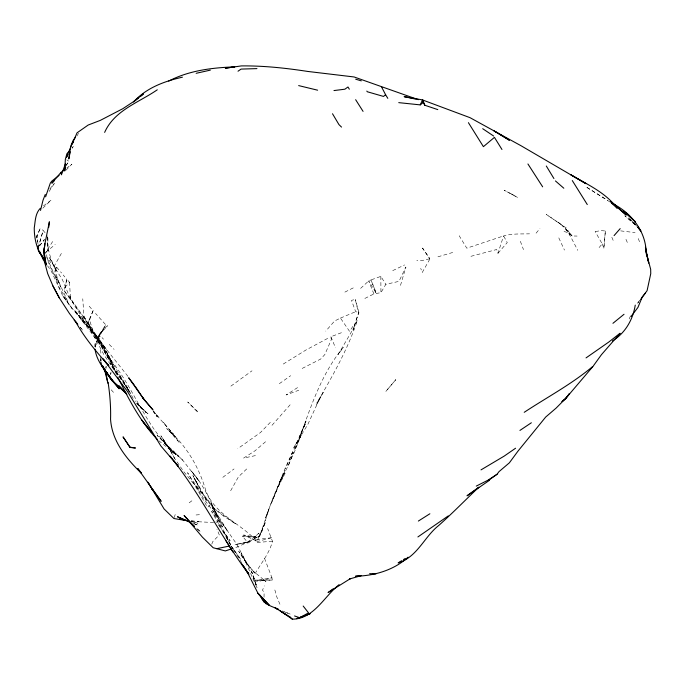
<?xml version="1.0" encoding="UTF-8"?>
<svg xmlns="http://www.w3.org/2000/svg" width="685" height="685" viewBox="0 0 685 685"><rect width="100%" height="100%" fill="white"/><g stroke="black" fill="none" stroke-linecap="round" stroke-linejoin="round"><path stroke-width="0.51" stroke-dasharray="3.42 2.57" d="M70.555 296.434L70.504 299.67L86.464 321.239L109.549 360.533C96.268 336.172 81.935 312.463 64.322 290.954L66.762 279.197L63.174 275.002M100.926 361.38L101.037 358.675M253.185 579.279L253.296 576.813C259.658 564.86 269.059 554.593 272.476 541.278L267.672 528.58M605.36 230.991L603.827 248.544L605.36 230.991L600.908 230.597L593.852 231.855M94.761 346.499L95.044 343.921L100.438 336.241L98.854 335.59L95.018 346.379M264.025 597.226L264.102 592.379L262.518 590.179L264.307 585.846M89.178 306.169L93.1 310.716L89.375 319.219L92.561 329.836L98.058 338.989L98.854 335.29L105.773 324.827L95.557 313.447M105.995 368.427L106.415 366.535M358.931 312.531L358.632 313.833L355.292 299.276L351.491 300.415L355.661 311.675L358.931 312.531L355.292 299.276M249.331 541.433L249.023 542.734L234.809 544.592L249.331 541.433L237.746 546.818L232.009 548.719M89.375 319.219L88.391 323.046L93.228 332.61L105.396 351.902L99.282 341.575L98.572 338.707L98.854 335.29L103.521 329.134L107.536 325.76L98.854 335.29L98.563 336.926L103.521 329.134L98.854 335.59M38.163 248.047L43.146 230.477L42.41 229.732M38.206 247.525L43.146 230.477L45.107 232.729M400.485 285.414L405.914 267.039L399.004 281.364L385.826 284.309L380.937 292.666L376.305 293.428L370.996 279.925L380.843 276.38L385.826 284.309M110.568 374.524L111.167 372.623M174.238 517.509L175.214 514.495M470.938 256.31L496.702 249.52L497.978 253.253L503.578 235.923C512.157 233.457 520.857 234.073 529.548 233.833M105.507 368.085L106.089 366.304M247.499 542.178L259.016 533.135L249.023 542.734L247.499 542.178L259.35 536.475L261.285 533.35L268.845 509.537L265.386 517.971L284.72 469.302L305.87 422.645L299.465 436.722L306.015 420.941L300.244 436.148C311.273 405.22 322.001 372.931 343.348 347.363L338.073 354.625L351.628 331.574L357.459 320.135C347.766 349.487 332.353 376.365 316.924 402.994L323.217 392.471L316.701 404.424L320.126 397.625L307.83 424.426L293.762 447.588L301.528 434.564M280.799 479.748L271.62 502.619L277.999 487.472L285.063 473.369C272.75 492.875 267.475 515.188 259.35 536.475L258.442 537.579L257.517 541.492L243.74 535.011L242.541 536.355L247.456 542.152L239.407 543.976M56.581 267.133L54.851 271.68L55.682 267.527L56.581 267.133L54.851 271.68L58.02 285.508L67.832 301.537L56.504 277.04L60.588 287.092L56.076 274.111L55.682 267.527L53.935 266.628L61.804 252.662M93.1 310.716L88.391 323.046L97.039 336.609L106.509 349.65L95.54 334.357L104.908 347.466L128.429 376.964M288.462 465.303L293.454 452.434L288.462 465.303L279.411 482.531L285.02 470.681L279.035 483.721L282.64 475.381L278.812 485.16M497.978 253.253L507.251 242.55L503.578 235.923L466.785 248.184L459.181 235.726M211.768 544.164L212.778 541.612L219.294 534.925L216.94 529.188M110.139 374.344L110.876 372.503M35.877 238.294L40.406 228.054L35.971 238.175M291.964 453.701L292.418 452.622L285.534 468.763M629.181 318.953L631.21 314.338M300.972 435.48L294.362 450.276L300.903 435.574L294.379 452.083L290.08 461.082M258.904 536.518L265.677 521.979L259.35 536.475L242.541 536.355L258.442 537.579L243.74 535.011M95.147 346.43L100.438 336.241M98.058 338.989L105.773 324.827M230.657 490.768L238.474 476.786L248.501 467.23M429.795 259.127L422.243 272.484L420.727 268.374M76.891 136.067L78.518 133.31M72.096 148.354L73.226 146.573L71.959 148.02M52.659 241.522L44.371 254.572L46.297 251.832L55.22 244.502M49.097 191.492L54.329 183.494L52.051 181.474M352.869 326.377L349.564 331.352L340.462 318.08L334.563 321.017L325.769 331.129M65.726 165.787L68.962 161.412L66.753 159.802M39.396 245.855L44.362 239.459M65.846 165.693L68.962 161.412M639.876 300.133L636.922 304.114L638.84 301.717M39.482 245.949L44.551 239.656M49.782 188.983L54.329 183.494M536.072 233.183L539.943 228.559M599.092 247.576L602.226 243.894L595.145 231.521M272.013 425.317L290.842 403.979M64.844 287.417L69.562 282.331L66.762 279.197L64.322 290.954L70.504 299.67L69.562 282.331L71.18 284.207M270.318 422.362L260.488 432.518L237.832 448.624M65.923 170.222L71.899 164.135L66.865 167.928M42.812 208.197L51.204 200.071L42.821 206.399M364.848 298.437L373.89 293.925L375.808 292.101L370.996 279.925L368.693 280.936L359.154 289.721M208.017 506.96L209.978 505.145M265.549 441.748L255.137 450.696L243.68 458.06L257.277 455.217M197.28 411.873L197.648 411.565L187.724 402.009L197.143 411.616M189.163 502.841L192.168 500.572M222.822 477.342L234.065 468.934M230.888 386.134L252.011 370.799M279.317 383.703L290.654 375.697M283.248 364.052L306.332 349.778L329.827 337.243M297.573 387.59L286.125 394.962L298.754 390.244M302.171 368.436L320.614 359.086L324.81 354.573L331.317 339.64L330.906 336.746L341.935 332.508M344.872 292.118L353.666 287.683M392.71 270.626L404.595 264.941M340.462 318.08L355.661 311.675M437.92 256.815L454.446 251.96M429.606 258.802L421.832 260.591L416.805 260.6M196.047 514.974L199.994 514.658M272.476 541.278L256.113 542.503L255.445 539.677C238.457 522.124 211.545 512.637 204.721 486.941C198.958 468.925 189.668 451.98 176.713 438.126L166.738 428.604L175.309 436.79L168.81 430.497L179.479 442.775L173.262 434.084L153.594 411.659L160.033 418.689M620.713 230.879L635.098 232.626M272.262 580.067L256.49 580.341L271.954 577.823L272.262 580.067L253.15 580.101L258.159 581.599L271.954 577.823L264.504 558.284M572.155 235.974L562.668 225.75L572.155 235.974L577.078 236.06M191.201 521.105L198.847 521.782L189.916 520.429M198.29 521.756L214.953 522.587M191.886 521.799L197.956 523.229L191.012 521.319M564.02 231.513L569.603 233.054L569.946 235.357L577.797 250.359M193.384 523.477L198.128 525.267L193.572 523.52M284.643 611.928L290.2 614.111L282.314 610.96M511.704 194.112L504.151 190.216L517.654 197.511L511.704 194.112L513.476 195.062M610.078 202.041L585.855 186.748L607.518 200.285M158.663 440.635L178.528 456.535L166.215 445.284L176.148 454.84L164.657 443.075L173.605 453.247L163.355 440.695L171.319 451.492L160.915 435.831L169.58 449.386M263.682 579.844L265.96 581.599L252.902 570.828L246.18 562.453L238.722 551.339L247.516 564.808L241.111 553.026C247.199 564.132 251.378 576.325 257.012 587.439L252.876 574.218L236.239 543.479L220.93 521.499L204.704 500.101L196.013 486.564L184 471.931L174.812 458.71L166.943 444.651L174.812 458.71M109.232 344.409L114.112 349.376M635.474 224.928L624.857 215.809L635.166 224.757M196.8 528.529L200.688 531.911L196.741 528.443M47.265 236.762C47.111 248.869 50.801 260.428 56.435 271.029L48.995 256.704L55.331 268.529L62.481 279.84L68.774 294.892L75.204 306.649L83.895 320.186L82.38 317.943C93.126 332.199 105.002 345.934 111.912 362.596L107.014 353.058L113.205 364.977L107.408 356.012C131.229 383.043 142.197 418.655 166.763 445.113L157.156 435.36L182.758 460.26L199.361 481.427L191.141 470.792C203.12 484.321 210.834 500.769 217.693 517.321L210.894 502.584L222.608 526.842L212.804 510.804M136.854 403.799L147.986 413.817L136.76 403.097L146.376 412.849L135.073 400.956M182.758 460.26L172.98 450.61M164.828 443.135L166.763 445.113M635.355 224.552L628.787 217.744L637.264 226.632M102.014 337.602L103.495 339.161M163.184 422.14L164.631 423.715M111.193 389.816L114.515 393.481M87.868 326.925L80.787 318.782L95.121 335.111L70.298 306.383L62.558 295.44L51.221 270.952L47.017 265.086M196.013 486.564L203.197 494.656L194.215 484.5M115.774 372.957L117.623 375.097M164.588 423.895L173.262 434.084L171.49 432.004M56.675 267.218L61.547 272.981M80.333 327.447L82.859 330.444L80.188 327.259M246.18 562.453L254.589 572.968L252.902 570.828M50.955 262.723L47 257.766L46.297 251.832M90.788 330.247L99.753 341.644L111.886 362.433L105.653 350.54L96.765 337.131L103.992 348.391C96.457 335.008 86.344 323.397 75.812 312.317L84.82 322.455L92.723 333.287L84.82 322.455L74.4 310.014L91.319 330.975L89.889 328.68L103.923 354.659L118.599 376.904M634.104 222.308L635.337 223.909M153.68 411.36L155.461 413.68M214.439 512.971L228.602 532.476M241.771 562.942L231.384 546.373L240.795 559.457L231.384 546.373L211.588 511.404L219.457 522.253L230.948 545.431L223.935 532.048L230.117 540.773L215.981 521.705M153.14 411.043L157.302 416.985L153.132 410.777M124.593 384.662L110.276 363.273L126.408 386.717M128.9 391.118L126.965 387.582L129.85 392.608M125.158 385.518L128.814 391.537M227.069 530.25L220.15 518.793L212.264 507.945L218.489 516.644L211.776 505.05L191.774 479.646L187.57 472.701L207.076 506.592M164.46 441.448L162.199 437.698M83.947 316.427L90.608 328.046L83.947 316.427L82.765 298.763M219.817 525.232L220.407 526.268L216.991 520.24M99.941 344.375L91.918 330.418L93.254 332.773M126.965 387.582L130.493 393.875M226.213 537.014L232.72 548.728M199.164 487.42L206.956 501.531L200.97 489.484L194.086 478.002L199.164 487.42L192.913 475.553L197.905 485.023M133.181 398.43L127.367 387.505L98.263 339.383L99.753 341.644L91.995 330.718L74.134 310.356L101.825 346.738L116.236 372.486L110.242 360.447L116.03 373.436M558.797 237.866L564.466 250.102M569.603 233.054L566.298 227.994L546.168 214.345L560.664 224.209L558.446 222.411L565.228 228.122L569.946 235.357M279.934 604.273L275.558 594.006L275.764 592.551L274.248 588.441M625.962 239.305L628.248 244.588M611.833 237.241L614.017 242.362M330.906 336.746L335.504 347.826M373.89 293.925L368.693 280.936L376.305 293.428M638.257 238.551L640.073 243.115M520.377 241.3L523.477 249.605M602.226 243.894L603.553 247.379M256.113 584.802L251.652 571.795L257.012 587.439M100.173 357.227L101.252 361.312M95.044 343.921L96.02 348.699M100.532 359.18L100.892 361.132M37.992 243.749L36.939 235.7L37.418 241.959M100.661 349.795L100.978 354.847M47.171 236.83L48.027 251.087L47.856 235.366M380.843 276.38L380.937 292.666M357.048 317.198L352.981 330.101L358.666 312.976L357.048 317.198M395.81 379.653L385.775 391.512L395.81 379.653M271.354 537.776L257.517 541.492L255.445 539.677L271.354 537.776M223.772 516.156L212.478 507.465L204.541 496.651L214.953 509.101L236.085 524.196L223.772 516.156M423.03 248.758L422.405 248.03L429.786 258.759L423.03 248.758M121.536 378.385L111.432 365.747L119.729 376.33L128.395 389.876L121.536 378.385M72.113 308.43L62.558 295.44L72.113 308.43M56.718 280.105L49.594 265.575L47 257.766L56.718 280.105"/><path stroke-width="1.03" d="M77.816 324.45L69.433 313.473L59.287 297.855L52.976 286.022L47.659 273.555L44.808 262.732L44.028 251.361L44.945 243.612L49.38 221.777L48.763 227.292M44.028 251.361L44.474 247.105L43.857 252.868L46.169 265.069L44.525 254.529M44.131 249.742L44.945 243.612M65.452 166.926L64.707 171.002L65.349 159.417L66.873 153.808L69.416 150.914M70.23 151.796L68.8 158.988L70.692 146.23L73.124 140.425L75.521 137.265M40.526 210.415L42.975 200.397L45.236 194.48M635.26 305.116C632.854 319.801 625.259 333.124 612.364 340.959M65.52 163.561L61.436 174.795L61.008 172.355L64.356 169.829M45.604 196.818L50.305 183.135L51.683 181.217L59.107 175.343M71.454 145.622L66.445 157.276L68.14 154.596M398.747 102.639L420.239 104.882L422.517 99.95L470.038 117.683L496.813 132.41L509.417 140.271L494.048 130.963L520.891 145.657L585.958 183.666L570.939 174.838C587.302 184.496 605.583 192.459 617.185 208.206L611.748 203.317M73.62 141.581L71.993 144.347L77.054 132.83L88.211 125.021L100.293 120.389L122.846 108.675L133.601 101.577L143.182 94.128M104.642 132.393C114.438 110.268 138.747 102.579 157.276 89.803M40.304 208.3C35.183 213.592 35.337 221.135 34.25 227.968C34.25 239.519 37.118 251.344 44.919 260.172M488.362 480.468L497.104 474.234L498.92 471.717L509.375 462.82L517.988 451.115L545.697 417.045L556.117 408.097L565.93 398.216L569.406 393.669L565.39 398.841L561.923 401.598L565.93 398.216L565.39 398.841L592.876 366.535M593.33 365.918L601.421 354.71L620.011 333.364M631.056 316.487L637.932 307.445L642.239 296.939L645.467 293.017M640.758 299.319L647.085 290.671L650.75 273.692L650.681 269.376L645.647 250.325L648.712 263.091L645.45 247.251L645.955 251.455M61.008 172.355L51.82 183.203L54.089 180.96M614.077 235.597L620.182 228.636M339.101 584.639C324.082 596.524 313.721 619.137 292.341 619.163L280.276 610.96L286.947 615.164M381.656 87.141L385.587 94.71L383.523 96.431L367.246 91.739L366.835 91.062M612.938 323.311L624.026 314.278M592.765 366.458C571.684 384.199 547.152 397.172 524.222 412.31M138.361 98.066L133.558 101.945C146.359 87.826 164.34 81.284 182.424 77.182M140.767 96.123L143.174 94.179M420.239 104.882L423.21 102.502L422.799 100.061L424.82 105.25L437.792 109.617M408.072 557.17C393.884 570.203 374.352 575.82 355.404 576.273L359.265 575.691M619.959 333.312L608.794 342.038L586.035 357.904M333.107 588.86L328.072 592.576L350.352 578.662L349.418 579.013L361.175 575.674M417.893 536.946L448.273 515.908M238.02 71.214L241.077 69.091L256.943 68.603M515.574 448.23L504.203 456.099L480.998 469.884M489.433 480.331L467.016 495.803L478.815 487.198C465.423 499.93 452.554 513.168 438.742 525.455C424.118 536.963 417.311 557.162 398.139 562.89L401.675 560.69M519.932 430.42L531.354 422.773M497.104 474.234L488.08 480.142L476.263 486.102M418.372 521.054L429.88 513.767M403.448 559.594L405.22 558.498M168.715 81.078C189.12 70.469 212.119 67.704 234.775 66.865L225.331 68.2L241.351 65.914C263.554 65.657 285.782 68.072 307.719 71.437L354.119 76.968L418.347 99.676M231.059 549.036L225.331 550.928L213.189 547.752L202.392 537.134L184.085 515.462L194.369 526.363M229.415 546.022L216.768 548.685M196.15 73.304L210.338 70.135M333.972 90.566L344.897 89.196L347.98 86.978L349.333 89.204M372.426 573.688L376.151 573.705L369.626 573.679M130.227 447.476L135.476 448.016L129.773 447.142L123.035 436.859L130.227 447.476L129.773 447.142M187.151 520.737L173.913 518.519L164.057 508.921L150.032 485.674M184.822 519.675L179.735 518.93L188.846 521.079M415.298 99.034L404.116 96.653L422.602 99.924L423.21 102.502L424.82 105.25M298.651 85.599L317.626 90.189M355.669 79.186L361.312 80.864M294.55 615.952L299.662 617.733L310.373 613.52L296.665 618.649L299.662 617.733L308.524 612.852L303.19 606.045M190.533 522.398L177.483 516.764L183.075 519.127M260.985 596.652C263.382 604.718 272.193 606.242 278.735 609.53L275.096 607.835L277.237 609.008M292.341 619.163L290.286 617.262L276.397 608.588M611.791 203.085L616.072 205.706L626.236 215.116L613.537 204.104L616.072 205.706L610.412 201.373M610.994 202.52L612.69 203.582M288.616 616.209L290.286 617.262M613.537 204.104C631.373 213.181 645.381 231.016 646.126 251.455M482.702 128.703L493.662 136.05M114.121 382.547L126.494 393.755L118.993 385.869L126.845 394.303M112.075 380.637L115.114 383.686L104.445 369.643L112.075 380.637L123.951 391.015M625.405 212.624L635.509 221.88L623.144 210.663M189.017 521.773L194.463 526.5M555.441 180.934L563.823 188.229M341.532 127.093L338.955 124.61L332.508 113.753M637.966 227.369L640.886 231.102L637.803 227.103M108.658 365.584C96.559 352.124 84.76 338.065 75.924 322.198M157.336 439.402C140.125 421.558 128.763 399.141 117.769 377.152M141.127 473.035C126.186 458.436 112.015 441.089 110.559 419.306C110.919 407.104 109.968 394.937 108.161 382.906M111.86 379.91L108.889 376.253L119.164 388.789L113.213 381.596M106.278 362.639L103.11 358.897L127.247 391.126L160.787 445.866L178.357 466.416L170.085 456.184M107.545 364.137L108.812 365.627M74.177 320.1L77.516 324.082M111.886 379.995C105.267 370.465 96.534 361.2 95.061 349.204M141.547 473.121L137.813 468.591L161.163 501.317L151.65 488.302L153.08 490.597L148.345 482.891M141.59 419.768L151.479 432.201L143.165 421.977M638.103 227.232L639.388 228.85M170.111 456.253L172.038 458.693M173.322 460.311C201.587 496.06 221.195 537.588 248.586 573.91L244.083 567.24M134.602 385.501L128.677 377.769L144.107 399.672L152.969 409.904L142.514 397.48L144.107 399.672L135.202 386.28M113.196 381.742L104.445 369.643L110.568 378.394L101.603 365.036L100.892 362.279M45.809 263.417L43.412 260.06L39.781 251.746M245.324 569.218L248.938 574.244M44.902 260.12L38.403 250.599L37.743 246.138M245.915 569.963L248.586 573.91M241.831 563.909L242.952 565.57M242.456 564.842L244.759 568.25M44.671 260.035L38.403 250.599L39.054 251.806M542.657 186.834L527.929 163.972M262.355 597.962L264.008 600.488M265.112 602.166L266.208 603.853L257.954 593.244L247.062 571.667M587.285 204.558L572.292 180.575M355.643 99.693L363.067 111.381M501.959 149.484L494.433 137.36L483.404 146.667L468.412 122.666M225.939 540.739L233.003 552.101M147.883 482.163L148.962 483.918M385.587 94.71L387.804 98.34M546.305 166.018L553.925 178.545M101.603 365.036L107.083 374.198L102.793 365.944M243.8 566.529L244.819 568.319M43.771 258.091L44.79 259.923M52.976 286.022L59.287 297.855M102.022 365.833L102.853 367.443M102.442 365.893L105.156 372.212L107.887 383.112L106.166 374.027M646.34 253.561L646.563 255.659M263.853 600.009L264.042 602.021M44.397 254.743L44.808 262.732L44.354 254.709M259.863 595.231L257.954 593.244L269.214 605.155L259.863 595.231"/></g></svg>
